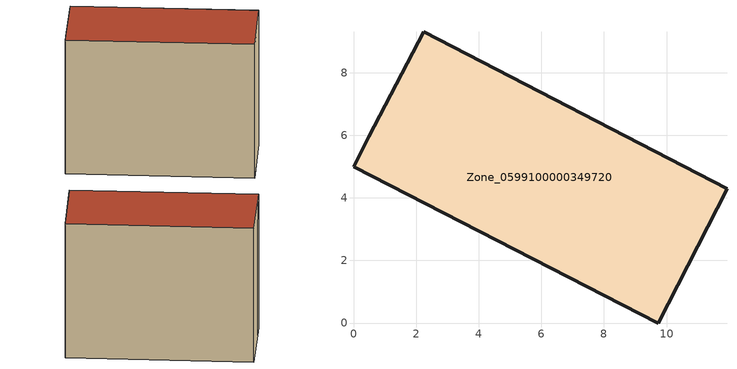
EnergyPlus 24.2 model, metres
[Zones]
Zone_0599100000349720
 floor ground (C_G): 0.49,5.95 2.25,9.3 11.93,4.29 9.74,0 0,4.99 z4
 wall outside (C_F): 9.74,0 11.93,4.29 2.25,9.3 0.49,5.95 0,4.99 9.74,0 z4:12.44
 roof outside (C_R): 2.25,9.3 0.49,5.95 0,4.99 9.74,0 11.93,4.29 z12.44
[BUILDING]
Pand.0599100000349720: North Axis=0; Terrain=City; Loads Convergence Tolerance Value=0.04; Temperature Convergence Tolerance Value=0.4; Solar Distribution=FullExterior; Maximum Number of Warmup Days=25; Minimum Number of Warmup Days=1
[Site:Location]
Rotterdam.The.Hague.AP_ZH_NLD Design_Conditions: Latitude=51.96; Longitude=4.45; Time Zone=1; Elevation=-4.5
[SITE:GROUNDTEMPERATURE:BUILDINGSURFACE]
18, 18, 18, 18, 18, 18, 18, 18, 18, 18, 18, 18
[MATERIAL] Thermal Absorptance=0.9; Solar Absorptance=0.7; Visible Absorptance=0.7
Name | Roughness | Thickness | Conductivity | Density | Specific Heat
G.TI.1992-2005 | MediumSmooth | 0.15 | 0.06 | 540 | 1210
F.TI.1992-2005 | Rough | 0.3 | 0.12 | 1920 | 840
R.TI.1992-2005 | MediumRough | 0.2 | 0.08 | 1500 | 1000
[CONSTRUCTION]
C_G: G.TI.1992-2005
C_F: F.TI.1992-2005
C_R: R.TI.1992-2005
[ZONE]
Zone_0599100000349720: Type=1; Multiplier=1; Ceiling Height=Autocalculate; Volume=Autocalculate; Floor Area=autocalculate; Part of Total Floor Area=Yes
[ZONEINFILTRATION:DESIGNFLOWRATE]
Infil_Zone_0599100000349720: Zone or ZoneList or Space or SpaceList=Zone_0599100000349720; Schedule=AlwaysOn; Design Flow Rate Calculation Method=Flow/Area; Flow Rate per Floor Area=0.0015; Constant Term Coefficient=1; Temperature Term Coefficient=0; Velocity Term Coefficient=0; Velocity Squared Term Coefficient=0
[HVACTEMPLATE:ZONE:IDEALLOADSAIRSYSTEM]
Zone_0599100000349720: Maximum Heating Supply Air Temperature=50; Minimum Cooling Supply Air Temperature=13; Maximum Heating Supply Air Humidity Ratio=0.0156; Minimum Cooling Supply Air Humidity Ratio=0.0077; Heating Limit=NoLimit; Cooling Limit=NoLimit; Dehumidification Control Type=ConstantSensibleHeatRatio; Cooling Sensible Heat Ratio=0.7; Dehumidification Setpoint=60; Humidification Control Type=None; Humidification Setpoint=30; Outdoor Air Method=None; Outdoor Air Flow Rate per Person=0.00944; Outdoor Air Flow Rate per Zone Floor Area=0; Outdoor Air Flow Rate per Zone=0; Demand Controlled Ventilation Type=None; Outdoor Air Economizer Type=NoEconomizer; Heat Recovery Type=None; Sensible Heat Recovery Effectiveness=0.7; Latent Heat Recovery Effectiveness=0.65
[ZONECONTROL:THERMOSTAT]
ThermostatControl_Zone_0599100000349720: Zone or ZoneList=Zone_0599100000349720; Control Type Schedule=DualSetpointControlType; Control 1=Thermostat_Zone_0599100000349720; Temperature Difference Between Cutout And Setpoint=0
[THERMOSTATSETPOINT:DUALSETPOINT]
Thermostat_Zone_0599100000349720: Heating Setpoint Temperature Schedule=HeatingSetpoint_Zone_0599100000349720; Cooling Setpoint Temperature Schedule=CoolingSetpoint_Zone_0599100000349720
[SCHEDULE:COMPACT]
HeatingSetpoint_Zone_0599100000349720: Through: 12/31, For: AllDays, Until: 24:00, 21
CoolingSetpoint_Zone_0599100000349720: Through: 12/31, For: AllDays, Until: 24:00, 24
DualSetpointControlType: Through: 12/31, For: AllDays, Until: 24:00, 4
AlwaysOn: Through: 12/31, For: AllDays, Until: 24:00, 1
